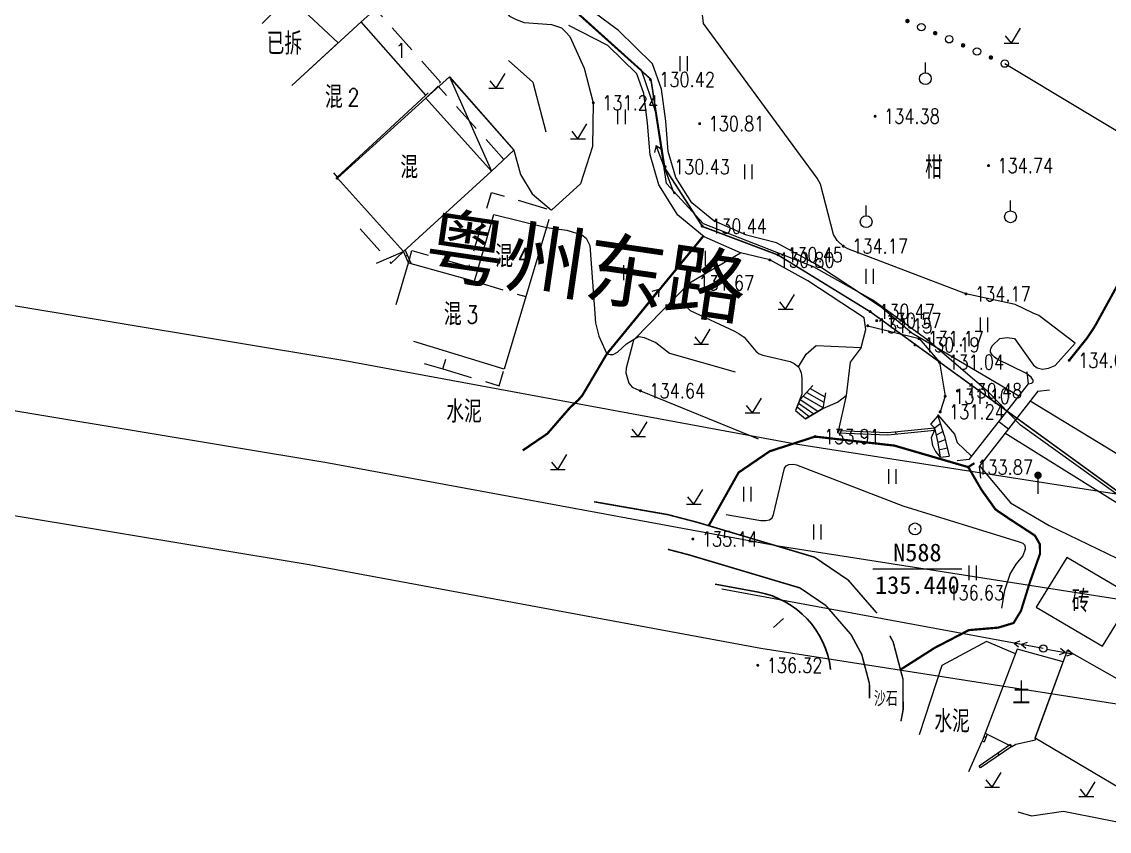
# Model space of a CAD drawing. Extents: x 529262 to 576451, y 2694391 to 2717535.
# Drawn here: x 564076.3 to 564149.8, y 2710538.8 to 2710593.5 of the extents above; entities that cross this region are included whole.
import ezdxf
from ezdxf.enums import TextEntityAlignment as Align
from ezdxf.xclip import XClip

# ---------------------------------------------------------------- set-up
doc = ezdxf.new("R2010")
doc.units = 0
doc.header["$XCLIPFRAME"] = 0
for name, pattern in [('CONTINOUS', [0]), ('X2', [10, 8, -2]), ('X3', [5, 4, -1]), ('X5', [3, 2, -1])]:
    doc.linetypes.add(name, pattern=pattern)
for name, color, linetype in [('a红线图', 1, 'Continuous'), ('DLDW', 8, 'Continuous'), ('DLSS', 4, 'Continuous'), ('DMTZ', 8, 'Continuous'), ('GCD', 8, 'Continuous'), ('GXYZ', 8, 'Continuous'), ('JMD', 8, 'Continuous'), ('KZD', 8, 'Continuous'), ('PP-COM', 7, 'Continuous'), ('RD-中线', 40, 'Continuous'), ('RD-红线', 7, 'Continuous'), ('RD-路名', 7, 'Continuous'), ('ZBTZ', 8, 'Continuous'), ('ZJ', 7, 'Continuous'), ('污水管径标注_W10-', 202, 'Continuous')]:
    doc.layers.add(name, color=color, linetype=linetype)
doc.layers.add('SXSS', color=5, linetype='Continuous', lineweight=0)
doc.layers.add('规划人行道', color=130, linetype='CONTINOUS', lineweight=30)
doc.styles.add('HZ', font='rs.shx', dxfattribs={"width": 0.8, "bigfont": 'hztxt.shx'})
doc.styles.add('等线体', font='simhei.ttf')
doc.styles.add('黑体', font='simhei.ttf')
doc.linetypes.add('10421', pattern='A,2,[150,AAA.SHX,S=0.5,R=0,X=0,Y=0.5],1e-11', length=2)
doc.linetypes.add('10422', pattern='A,0.75,[150,AAA.SHX,S=0.5,R=0,X=0,Y=0.5],1.5,[177,AAA.SHX,S=1,R=0,X=0,Y=0.4],0.75', length=3)
doc.linetypes.add('1161', pattern='A,0,[149,AAA.SHX,S=0.15,R=0,X=0,Y=0],-1.6', length=1.6)
doc.linetypes.add('732', pattern='A,9,-0.5,[162,AAA.SHX,S=1,R=0,X=0,Y=0],-0.5', length=10)

# ---------------------------------------------------------------- blocks, each defined once
blk = doc.blocks.new('A$C19FD0107')
at = {"layer": 'RD-中线', "color": 8, "linetype": 'Continuous', "flags": 128}
blk.add_lwpolyline([(-7111.178, 16211.495), (-7085.284, 16206.833), (-7058.569, 16201.098), (-7030.791, 16194.639), (-6901.042, 16173.084), (-6870.569, 16167.452), (-6839.633, 16162.615), (-6768.456, 16149.968, -0.009225), (-6763.026, 16148.899), (-6572.582, 16107.76)], format="xyb", dxfattribs=at)
at = {"layer": 'RD-红线', "color": 8, "linetype": 'Continuous', "flags": 128}
for points in [[(-6984.353, 16194.021), (-6979.385, 16193.195), (-6899.832, 16179.979), (-6869.392, 16174.353), (-6838.48, 16169.52), (-6796.156, 16161.999)], [(-6978.559, 16178.866), (-6902.251, 16166.19), (-6871.746, 16160.551), (-6840.786, 16155.71), (-6800.328, 16148.522)]]:
    blk.add_lwpolyline(points, dxfattribs=at)
blk = doc.blocks.new('GC200')
at = {"linetype": 'Continuous', "const_width": 0.2, "flags": 128}
blk.add_lwpolyline([(-0.1, 0, 1), (0.1, 0, 1)], format="xyb", close=True, dxfattribs=at)
blk = doc.blocks.new('gc121')
at = {"color": 8}
for p, q in [((-0.5, -1), (-0.5, 1)), ((0.5, -1), (0.5, 1))]:
    blk.add_line(p, q, dxfattribs=at)
blk = doc.blocks.new('gc086')
at = {"color": 8}
for p, q in [((0, 0), (7, 0)), ((7, 0), (6.18, 0.57)), ((7, 0), (6.18, -0.57))]:
    blk.add_line(p, q, dxfattribs=at)
blk = doc.blocks.new('gc013a')
at = {"linetype": 'Continuous'}
blk.add_line((0.5, 0), (4, 0), dxfattribs=at)
at = {"linetype": 'Continuous', "flags": 128}
for points in [[(2.31, -0.4), (3, 0), (2.31, 0.4)], [(3.31, -0.4), (4, 0), (3.31, 0.4)]]:
    blk.add_lwpolyline(points, dxfattribs=at)
blk = doc.blocks.new('gc170')
at = {"color": 8, "linetype": 'Continuous'}
blk.add_circle((0, 0), 0.5, dxfattribs=at)
blk = doc.blocks.new('gc123')
at = {"color": 8}
for p, q in [((0, 0), (1.2, 2)), ((-1, 0), (1, 0)), ((0, 0), (-0.8, 1))]:
    blk.add_line(p, q, dxfattribs=at)
blk = doc.blocks.new('gc165')
at = {"color": 8}
blk.add_line((0, 0), (0, 2), dxfattribs=at)
at = {"color": 8, "const_width": 0.5}
blk.add_lwpolyline([(-0.25, 2.5, 1), (0.25, 2.5, 1)], format="xyb", close=True, dxfattribs=at)
blk = doc.blocks.new('gc125')
at = {"color": 8}
blk.add_line((0, 0.8), (0, 2.2), dxfattribs=at)
blk.add_circle((0, 0), 0.8, dxfattribs=at)
blk = doc.blocks.new('gc117')
at = {"color": 8}
blk.add_circle((0, 0), 0.8, dxfattribs=at)
blk.add_point((0, 0), dxfattribs=at)

msp = doc.modelspace()

# ---------------------------------------------------------------- linework, layer by layer
at = {"layer": 'a红线图', "color": 8, "lineweight": 0}
msp.add_lwpolyline([(564099.605, 2710623.995), (564108.781, 2710598.575), (564114.403, 2710593.536), (564118.826, 2710589.572), (564119.764, 2710583.576), (564122.309, 2710579.625), (564127.415, 2710577.702), (564133.661, 2710573.861), (564150.68, 2710561.504), (564162.472, 2710554.357), (564174.675, 2710549.741), (564182.417, 2710547.975), (564186.55, 2710537.069), (564183.198, 2710522.558), (564177.972, 2710514.055), (564175.857, 2710509.606), (564176.809, 2710498.669), (564180.652, 2710483.38)], dxfattribs=at)
msp.add_lwpolyline([(564099.605, 2710623.995), (564108.781, 2710598.575), (564114.403, 2710593.536), (564118.826, 2710589.572), (564119.764, 2710583.576), (564122.309, 2710579.625), (564127.415, 2710577.702), (564133.661, 2710573.861), (564150.68, 2710561.504), (564162.472, 2710554.357), (564174.675, 2710549.741), (564182.417, 2710547.975), (564186.55, 2710537.069), (564183.198, 2710522.558), (564177.972, 2710514.055), (564175.857, 2710509.606), (564176.809, 2710498.669), (564180.652, 2710483.38)], dxfattribs=at)
at = {"layer": 'DLDW', "linetype": 'Continuous', "elevation": -529.15, "flags": 128}
msp.add_lwpolyline([(564146.945, 2710550.983), (564144.785, 2710545.081), (564154.447, 2710539.381), (564156.25, 2710545.728)], close=True, dxfattribs=at)
at = {"layer": 'DLSS', "linetype": 'Continuous'}
for p, q in [((564144.346, 2710569.006), (564144.251, 2710569.8)), ((564140.322, 2710563.9), (564144.346, 2710569.006)), ((564144.962, 2710568.502), (564140.994, 2710563.419)), ((564144.962, 2710568.502), (564145.756, 2710568.6)), ((564142.334, 2710566.453), (564142.978, 2710565.961)), ((564140.322, 2710563.9), (564139.527, 2710563.806)), ((564140.994, 2710563.419), (564141.091, 2710562.625))]:
    msp.add_line(p, q, dxfattribs=at)
at = {"layer": 'DLSS', "linetype": 'X3', "const_width": 0.15}
for points in [[(564147.088, 2710570.587), (564148.296, 2710572.097), (564148.829, 2710572.903), (564151.796, 2710578.302), (564152.441, 2710578.976), (564153.52, 2710579.568), (564154.419, 2710579.841), (564155.389, 2710579.931), (564156.801, 2710579.667), (564159.593, 2710578.999)], [(564122.736, 2710559.417), (564124.754, 2710563.01), (564126.862, 2710564.448), (564129.921, 2710565.435), (564135.271, 2710564.829), (564140.269, 2710563.374)]]:
    msp.add_lwpolyline(points, dxfattribs=at)
at = {"layer": 'DLSS', "linetype": 'X3', "const_width": 0.15, "elevation": 133.866, "flags": 128}
msp.add_lwpolyline([(564140.682, 2710563.642), (564140.269, 2710563.374), (564141.143, 2710561.869), (564142.107, 2710560.513), (564143.076, 2710559.857), (564144.765, 2710558.755), (564145.106, 2710558.159), (564145.112, 2710557.51), (564144.426, 2710555.589), (564143.828, 2710553.671), (564143.328, 2710552.846), (564142.293, 2710552.535), (564140.309, 2710552.366), (564138.004, 2710551.171), (564135.688, 2710549.695)], dxfattribs=at)
at = {"layer": 'DLSS', "linetype": 'Continuous', "const_width": 0.1, "elevation": 135.204, "flags": 128}
for points in [[(564114.998, 2710561.034), (564119.978, 2710560.165), (564121.982, 2710559.642), (564129.886, 2710557.288), (564132.157, 2710555.746), (564134.104, 2710553.502)], [(564134.967, 2710551.988), (564135.196, 2710551.562), (564135.858, 2710549.05), (564135.868, 2710546.991), (564135.72, 2710546.201)]]:
    msp.add_lwpolyline(points, dxfattribs=at)
at = {"layer": 'DLSS', "linetype": 'X2', "const_width": 0.1, "elevation": 135.204, "flags": 128}
msp.add_lwpolyline([(564119.978, 2710557.821), (564121.371, 2710557.457), (564128.902, 2710555.214), (564130.638, 2710554.036), (564132.348, 2710552.064), (564133.072, 2710550.723), (564133.591, 2710548.751), (564133.596, 2710547.768)], dxfattribs=at)
at = {"layer": 'DMTZ', "linetype": '10421', "flags": 128}
for points in [[(564106.987, 2710597.762), (564107.473, 2710596.617), (564109.019, 2710594.136), (564109.28, 2710593.84), (564109.726, 2710593.595), (564110.271, 2710593.393), (564112.107, 2710593.26), (564112.789, 2710593.044), (564113.094, 2710592.748), (564113.352, 2710592.462), (564114.315, 2710590.311), (564114.941, 2710587.978), (564114.886, 2710585.033), (564114.07, 2710582.517), (564112.14, 2710580.757)], [(564109.223, 2710590.84), (564110.863, 2710589.364), (564111.728, 2710586.021)], [(564121.441, 2710575.812), (564121.098, 2710575.284), (564121.005, 2710575.052), (564121.024, 2710574.677), (564121.165, 2710574.282), (564121.478, 2710573.948), (564124.478, 2710572.546), (564124.802, 2710572.367), (564125.132, 2710572.149), (564125.915, 2710571.208), (564126.141, 2710571.027), (564126.385, 2710570.929), (564126.682, 2710570.872), (564128.244, 2710570.497), (564128.501, 2710570.379), (564128.791, 2710570.138)], [(564137.995, 2710565.872), (564137.758, 2710565.352), (564137.847, 2710564.827), (564138.053, 2710564.424), (564138.368, 2710564.046)], [(564139.519, 2710565.026), (564140.492, 2710564.117)], [(564123.915, 2710560.178), (564126.267, 2710559.774), (564126.585, 2710559.763), (564126.848, 2710559.817), (564127.026, 2710559.958), (564127.118, 2710560.173), (564127.859, 2710563.295), (564127.977, 2710563.462), (564128.154, 2710563.562), (564128.458, 2710563.57), (564128.664, 2710563.521), (564135.844, 2710560.749), (564143.707, 2710558.338), (564143.96, 2710558.246), (564144.089, 2710558.098), (564144.111, 2710557.842), (564143.955, 2710557.392), (564143.484, 2710556.818), (564143.106, 2710556.18), (564142.71, 2710555.04), (564142.508, 2710553.84)], [(564141.023, 2710563.457), (564143.114, 2710560.954), (564145.738, 2710559.436), (564151.597, 2710556.599), (564154.686, 2710554.588), (564159.485, 2710550.693)], [(564127.79, 2710553.155), (564127.122, 2710552.547)]]:
    msp.add_lwpolyline(points, dxfattribs=at)
at = {"layer": 'DMTZ', "linetype": '10421'}
for points in [[(564144.346, 2710569.006), (564144.535, 2710569.039), (564144.583, 2710569.069), (564144.624, 2710569.102), (564144.648, 2710569.139), (564144.659, 2710569.171), (564144.655, 2710569.208), (564144.642, 2710569.248), (564144.609, 2710569.316), (564144.509, 2710569.455), (564144.157, 2710569.72), (564142.226, 2710570.655), (564142.039, 2710570.8), (564141.879, 2710570.956), (564141.771, 2710571.148), (564141.764, 2710571.27), (564141.782, 2710571.373), (564141.872, 2710571.563), (564142.409, 2710572.054), (564142.892, 2710572.127), (564143.379, 2710572.063), (564144.677, 2710570.271), (564144.917, 2710570.087), (564145.276, 2710569.988), (564145.687, 2710570.05), (564146.137, 2710570.236), (564147.478, 2710571.75), (564145.033, 2710573.605), (564144.659, 2710573.781), (564143.438, 2710574.347), (564140.114, 2710575.07), (564132.139, 2710578.111), (564131.826, 2710578.295), (564131.412, 2710578.685), (564131.176, 2710579.075), (564130.289, 2710582.486), (564130.055, 2710582.88), (564122.378, 2710593.343), (564122.283, 2710594.124)], [(564111.774, 2710579.56), (564113.156, 2710579.378), (564114.171, 2710579.057), (564114.453, 2710578.838), (564114.696, 2710578.337), (564114.998, 2710574.364)], [(564114.998, 2710574.364), (564115.092, 2710573.127), (564115.312, 2710572.219), (564115.859, 2710571.028)], [(564117.759, 2710572.071), (564117.661, 2710571.956), (564117.608, 2710571.773), (564117.152, 2710570.063), (564117.152, 2710570.063), (564117.131, 2710569.731), (564117.226, 2710569.418), (564117.338, 2710569.04), (564117.573, 2710568.778), (564117.82, 2710568.654), (564118.128, 2710568.529)], [(564117.759, 2710572.071), (564118.034, 2710572.207), (564118.37, 2710572.138), (564119.174, 2710571.796), (564120.084, 2710571.074), (564124.528, 2710569.811)], [(564159.212, 2710558.015), (564150.18, 2710564.343), (564144.442, 2710567.836)]]:
    msp.add_lwpolyline(points, dxfattribs=at)
at = {"layer": 'DMTZ', "linetype": '10422', "elevation": -529.727, "flags": 128}
msp.add_lwpolyline([(564105.197, 2710589.727), (564109.583, 2710584.785), (564110.035, 2710583.142), (564110.814, 2710581.832), (564112.119, 2710580.733)], dxfattribs=at)
at = {"layer": 'DMTZ', "linetype": '10422', "flags": 128}
for points in [[(564133.478, 2710572.925), (564136.94, 2710572.058), (564138.321, 2710570.466), (564138.71, 2710568.159), (564138.371, 2710567.107)], [(564118.128, 2710568.529), (564126.073, 2710565.274)], [(564138.216, 2710566.897), (564138.622, 2710566.441), (564139.341, 2710565.61), (564139.519, 2710565.026)]]:
    msp.add_lwpolyline(points, dxfattribs=at)
at = {"layer": 'DMTZ', "linetype": '10421', "elevation": 133.532, "flags": 128}
msp.add_lwpolyline([(564115.859, 2710571.028), (564116.074, 2710570.978), (564116.277, 2710570.984), (564116.565, 2710571.135), (564117.184, 2710571.694), (564117.759, 2710572.071)], dxfattribs=at)
at = {"layer": 'DMTZ', "linetype": '10422'}
for points in [[(564128.791, 2710570.138), (564129.321, 2710571.011), (564130.004, 2710571.594), (564133.027, 2710571.46), (564132.295, 2710570.472), (564132.018, 2710568.214), (564131.461, 2710565.689)], [(564128.791, 2710570.138), (564128.892, 2710569.957), (564128.978, 2710569.735), (564129.029, 2710569.415), (564129.029, 2710568.303), (564128.598, 2710567.204)], [(564129.276, 2710566.641), (564130.443, 2710567.336), (564131.445, 2710567.761), (564132.018, 2710568.214)]]:
    msp.add_lwpolyline(points, dxfattribs=at)
at = {"layer": 'GXYZ', "linetype": 'Continuous'}
msp.add_line((564145.335, 2710551.126), (564123.612, 2710555.139), dxfattribs=at)
at = {"layer": 'GXYZ', "linetype": '732', "flags": 128}
msp.add_lwpolyline([(564190.37, 2710463.143), (564190.386, 2710467.025), (564189.579, 2710469.156), (564186.731, 2710471.163), (564184.456, 2710473.027), (564183.021, 2710476.047), (564179.783, 2710485.702), (564177.782, 2710492.779), (564176.798, 2710499.513), (564176.175, 2710507.868), (564178.439, 2710515.777), (564181.881, 2710521.084), (564184.755, 2710529.967), (564185.933, 2710536.671), (564185.285, 2710541.14), (564182.402, 2710547.432), (564179.873, 2710548.785), (564175.559, 2710549.294), (564163.476, 2710554.198), (564153.663, 2710559.149), (564143.785, 2710566.215), (564141.644, 2710568.445), (564137.564, 2710571.934), (564133.83, 2710574.642), (564129.81, 2710576.899), (564122.388, 2710579.8), (564119.895, 2710582.521), (564119.15, 2710587.419), (564118.187, 2710590.186), (564114.103, 2710593.882), (564110.752, 2710595.123), (564107.191, 2710600.989), (564104.682, 2710610.577), (564101.404, 2710617.513), (564096.096, 2710628.709), (564091.879, 2710636.635), (564089.742, 2710644.659), (564089.613, 2710650.743), (564087.283, 2710661.114), (564087.154, 2710670.756), (564089.808, 2710677.939), (564094.734, 2710685.389), (564098.14, 2710689.247), (564157.276, 2710709.889), (564158.941, 2710722.677), (564170.731, 2710725.876), (564175.463, 2710734.571), (564177.426, 2710742.717), (564180.17, 2710760.422), (564179.078, 2710764.864), (564165.135, 2710778.121), (564158.076, 2710828.047), (564164.727, 2710856.572), (564174.244, 2710890.215), (564177.245, 2710909.001), (564177.375, 2710911.216)], dxfattribs=at)
at = {"layer": 'JMD', "linetype": 'Continuous'}
for p, q in [((564105.228, 2710589.744), (564108.066, 2710583.352)), ((564102.248, 2710577.632), (564102.385, 2710577.694)), ((564129.778, 2710568.881), (564128.92, 2710567.936)), ((564129.357, 2710568.417), (564130.518, 2710567.755, 155.37)), ((564129.592, 2710568.676), (564130.581, 2710568.112, 132.343)), ((564128.92, 2710567.936), (564128.598, 2710567.204)), ((564128.809, 2710567.685), (564129.833, 2710566.973, 132.343)), ((564128.92, 2710567.936), (564130.116, 2710567.142, 132.343)), ((564129.119, 2710568.155), (564130.453, 2710567.394, 178.519)), ((564128.598, 2710567.204), (564129.276, 2710566.641)), ((564128.701, 2710567.44), (564129.525, 2710566.79)), ((564138.629, 2710565.527, 132.656), (564138.216, 2710566.897)), ((564137.709, 2710566.297), (564137.98, 2710566.021)), ((564137.738, 2710566.268), (564138.231, 2710566.846)), ((564137.98, 2710566.019), (564138.388, 2710566.326)), ((564131.461, 2710565.689), (564131.467, 2710565.839)), ((564135.387, 2710565.608), (564135.372, 2710565.757)), ((564137.98, 2710566.021), (564138.208, 2710565.02)), ((564137.995, 2710565.872), (564137.98, 2710566.021)), ((564138.091, 2710565.531), (564138.551, 2710565.784)), ((564138.629, 2710565.527), (564138.967, 2710564.123)), ((564138.203, 2710565.04), (564138.7, 2710565.231)), ((564138.208, 2710565.02), (564138.368, 2710564.046)), ((564138.286, 2710564.541), (564138.834, 2710564.675)), ((564138.368, 2710564.046), (564138.967, 2710564.123)), ((564141.203, 2710544.874), (564141.342, 2710544.819)), ((564141.326, 2710545.188), (564141.465, 2710545.134)), ((564141.408, 2710545.398), (564141.547, 2710545.343)), ((564143.21, 2710544.514), (564143.124, 2710544.637)), ((564142.366, 2710543.931, -529.55), (564142.28, 2710544.055, -529.55)), ((564141.1, 2710543.057), (564141.014, 2710543.18))]:
    msp.add_line(p, q, dxfattribs=at)
at = {"layer": 'JMD', "linetype": 'X5', "flags": 128}
for points, elevation in [([(564099.257, 2710593.447), (564100.236, 2710594.312), (564104.616, 2710589.371), (564103.637, 2710588.506)], -525.22), ([(564097.646, 2710582.948), (564097.559, 2710582.874)], 135.219), ([(564106.917, 2710575.922), (564110.377, 2710574.888)], 135.165), ([(564103.517, 2710570.383), (564104.781, 2710570.006), (564105.131, 2710571.152)], 135.298), ([(564104.781, 2710570.006), (564108.594, 2710568.866), (564108.915, 2710569.996)], -526.777)]:
    msp.add_lwpolyline(points, dxfattribs=dict(at, elevation=elevation))
at = {"layer": 'JMD', "linetype": 'Continuous', "flags": 128}
for points, elevation in [([(564097.383, 2710583.242), (564097.646, 2710582.948), (564103.637, 2710588.506), (564099.257, 2710593.447), (564094.57, 2710589.139)], -525.22), ([(564101.626, 2710574.347), (564102.454, 2710577.177), (564106.917, 2710575.922), (564108.217, 2710580.432), (564111.774, 2710579.56), (564108.915, 2710569.996), (564102.812, 2710571.861)], 135.165), ([(564143.124, 2710544.637), (564141.014, 2710543.18)], -529.55), ([(564143.21, 2710544.514), (564141.1, 2710543.057)], -529.55)]:
    msp.add_lwpolyline(points, dxfattribs=dict(at, elevation=elevation))
for points in [[(564103.628, 2710588.296), (564105.228, 2710589.744), (564109.583, 2710584.785), (564108.066, 2710583.352)], [(564103.628, 2710588.296), (564097.673, 2710582.879), (564102.111, 2710577.935), (564108.066, 2710583.352)]]:
    msp.add_lwpolyline(points, close=True, dxfattribs=at)
at = {"layer": 'JMD', "linetype": 'X5', "flags": 128}
for points in [[(564103.628, 2710588.296), (564104.466, 2710589.094), (564108.904, 2710584.15), (564108.066, 2710583.352)], [(564097.673, 2710582.879), (564097.593, 2710582.803)], [(564102.454, 2710577.177), (564102.684, 2710577.997), (564106.552, 2710576.91), (564108.06, 2710581.929), (564112.119, 2710580.733), (564111.774, 2710579.56)], [(564099.187, 2710579.461), (564101.273, 2710577.137), (564102.111, 2710577.935)]]:
    msp.add_lwpolyline(points, dxfattribs=at)
at = {"layer": 'JMD', "linetype": 'Continuous'}
for points in [[(564102.454, 2710577.177), (564102.111, 2710577.935)], [(564102.642, 2710577.124), (564102.227, 2710578.041)], [(564101.626, 2710574.347), (564102.454, 2710577.177)], [(564131.461, 2710565.689), (564134.833, 2710565.552), (564137.995, 2710565.872)], [(564131.467, 2710565.839), (564134.828, 2710565.702), (564137.98, 2710566.021)], [(564141.408, 2710545.398), (564141.203, 2710544.874)], [(564141.547, 2710545.343), (564141.342, 2710544.819)]]:
    msp.add_lwpolyline(points, dxfattribs=at)
at = {"layer": 'JMD', "linetype": 'Continuous', "flags": 128}
for points in [[(564130.63, 2710568.389), (564130.538, 2710567.864)], [(564130.538, 2710567.864), (564130.443, 2710567.336)], [(564130.443, 2710567.336), (564129.276, 2710566.641)]]:
    msp.add_lwpolyline(points, dxfattribs=at)
at = {"layer": 'JMD', "linetype": 'Continuous'}
msp.add_lwpolyline([(564146.924, 2710557.263), (564144.848, 2710553.925), (564149.33, 2710551.289), (564151.406, 2710554.627)], close=True, dxfattribs=at)
at = {"layer": 'JMD', "linetype": 'Continuous', "elevation": 134.793, "flags": 128}
msp.add_lwpolyline([(564143.568, 2710551.068), (564141.408, 2710545.398), (564143.21, 2710544.514), (564143.48, 2710544.665), (564144.811, 2710544.963), (564144.785, 2710545.081), (564146.668, 2710550.226)], close=True, dxfattribs=at)
at = {"layer": 'KZD', "linetype": 'Continuous'}
msp.add_line((564133.832, 2710556.504), (564139.832, 2710556.504), dxfattribs=at)
at = {"layer": 'SXSS', "color": 8, "linetype": 'Continuous', "flags": 128}
for points, elevation in [([(564143.686, 2710568.169), (564136.464, 2710572.42), (564134.377, 2710574.186), (564130.075, 2710577.021), (564127.316, 2710578.526), (564125.284, 2710579.03), (564123.089, 2710580.001), (564121.588, 2710581.216), (564120.51, 2710582.94), (564119.997, 2710584.699), (564119.835, 2710586.732), (564119.558, 2710588.895), (564118.949, 2710590.611), (564116.652, 2710592.859), (564114.998, 2710594.087)], 131.544), ([(564114.998, 2710592.32), (564113.278, 2710593.208)], 131.544), ([(564133.027, 2710571.46), (564133.34, 2710572.663), (564133.229, 2710573.461), (564129.438, 2710575.96), (564126.864, 2710577.364), (564124.882, 2710577.855), (564122.439, 2710578.937), (564120.649, 2710580.385), (564119.371, 2710582.43), (564118.774, 2710584.475), (564118.604, 2710586.605), (564118.348, 2710588.607), (564117.879, 2710589.927), (564115.919, 2710591.844), (564114.998, 2710592.32)], 131.544), ([(564182.484, 2710546.222), (564182.106, 2710547.027), (564181.509, 2710547.689), (564180.564, 2710548.007), (564176.715, 2710548.509), (564175.489, 2710548.785), (564174.405, 2710549.137), (564167.668, 2710552.128), (564164.755, 2710553.194), (564161.426, 2710554.197), (564160.276, 2710554.633), (564159.634, 2710554.986), (564156.779, 2710556.904), (564142.744, 2710565.661)], -534.657)]:
    msp.add_lwpolyline(points, dxfattribs=dict(at, elevation=elevation))
at = {"layer": 'SXSS', "color": 8, "linetype": 'Continuous', "const_width": 0.15}
for points in [[(564114.998, 2710569.57), (564115.859, 2710571.028), (564122.38, 2710578.984)], [(564110.174, 2710564.501), (564111.838, 2710565.633), (564113.378, 2710567.404), (564113.919, 2710567.898), (564114.196, 2710568.211), (564114.998, 2710569.57)]]:
    msp.add_lwpolyline(points, dxfattribs=at)
at = {"layer": 'ZBTZ', "linetype": '1161', "flags": 128}
msp.add_lwpolyline([(564092.565, 2710593.343), (564094.385, 2710595.167), (564097.706, 2710592.022), (564094.57, 2710589.139)], dxfattribs=at)
at = {"layer": 'ZBTZ', "linetype": '1161'}
for points in [[(564142.733, 2710590.627), (564153.233, 2710584.334), (564158.048, 2710583.268), (564158.289, 2710577.919)], [(564100.287, 2710577.154), (564102.111, 2710577.935)], [(564143.452, 2710550.764), (564141.499, 2710551.591), (564138.48, 2710549.969), (564136.944, 2710545.297)], [(564140.316, 2710542.808), (564141.203, 2710544.874)], [(564143.612, 2710540.09), (564144.53, 2710539.812), (564146.691, 2710540.137), (564152.147, 2710539.06)]]:
    msp.add_lwpolyline(points, dxfattribs=at)
at = {"layer": 'ZBTZ', "linetype": '1161', "elevation": 133.532, "flags": 128}
msp.add_lwpolyline([(564117.759, 2710572.071), (564121.441, 2710575.812), (564124.882, 2710577.855)], dxfattribs=at)
at = {"layer": '污水管径标注_W10-', "color": 0, "const_width": 0.1}
msp.add_lwpolyline([(564150.68, 2710561.504), (564136.709, 2710571.648), (564133.661, 2710573.861), (564127.415, 2710577.702), (564122.309, 2710579.625), (564119.764, 2710583.576), (564118.826, 2710589.572), (564108.781, 2710598.575), (564107.276, 2710602.745), (564105.662, 2710607.216), (564099.605, 2710623.995)], dxfattribs=at)
at = {"layer": '规划人行道', "elevation": 6.518, "flags": 128}
msp.add_lwpolyline([(564123.169, 2710555.465), (564126.097, 2710554.924, -0.329639), (564130.968, 2710549.709, -0.329639)], format="xyb", dxfattribs=at)
msp.add_lwpolyline([(564123.169, 2710555.465), (564126.097, 2710554.924, -0.329639), (564130.968, 2710549.709, -0.329639)], format="xyb", dxfattribs=at)
msp.add_lwpolyline([(564123.169, 2710555.465), (564126.097, 2710554.924, -0.329639), (564130.968, 2710549.709, -0.329639)], format="xyb", dxfattribs=at)

# ---------------------------------------------------------------- block references
at = {"layer": 'GCD', "linetype": 'Continuous'}
ref = msp.add_blockref('GC200', (564118.79, 2710589.555, 130.42), dxfattribs=dict(at, xscale=0.5, yscale=0.5, zscale=0.5))
ref.add_attrib('height', '130.42', dxfattribs={"linetype": 'Continuous', "height": 1, "style": 'HZ', "width": 0.8}).set_placement((564119.39, 2710589.555, 130.42), align=Align.MIDDLE_LEFT)
ref = msp.add_blockref('GC200', (564114.941, 2710587.978, 131.238), dxfattribs=dict(at, xscale=0.5, yscale=0.5))
ref.add_attrib('height', '131.24', dxfattribs={"linetype": 'Continuous', "height": 1, "style": 'HZ', "width": 0.8}).set_placement((564115.541, 2710587.978, 131.238), align=Align.MIDDLE_LEFT)
ref = msp.add_blockref('GC200', (564133.976, 2710587.07, 134.38), dxfattribs=dict(at, xscale=0.5, yscale=0.5))
ref.add_attrib('height', '134.38', dxfattribs={"linetype": 'Continuous', "height": 1, "style": 'HZ', "width": 0.8}).set_placement((564134.576, 2710587.07, 134.38), align=Align.MIDDLE_LEFT)
ref = msp.add_blockref('GC200', (564122.126, 2710586.569, 130.811), dxfattribs=dict(at, xscale=0.5, yscale=0.5, zscale=0.5))
ref.add_attrib('height', '130.81', dxfattribs={"linetype": 'Continuous', "height": 1, "style": 'HZ', "width": 0.8}).set_placement((564122.726, 2710586.569, 130.811), align=Align.MIDDLE_LEFT)
ref = msp.add_blockref('GC200', (564119.79, 2710583.659, 130.43), dxfattribs=dict(at, xscale=0.5, yscale=0.5, zscale=0.5))
ref.add_attrib('height', '130.43', dxfattribs={"linetype": 'Continuous', "height": 1, "style": 'HZ', "width": 0.8}).set_placement((564120.39, 2710583.659, 130.43), align=Align.MIDDLE_LEFT)
ref = msp.add_blockref('GC200', (564141.636, 2710583.738, 134.737), dxfattribs=dict(at, xscale=0.5, yscale=0.5))
ref.add_attrib('height', '134.74', dxfattribs={"linetype": 'Continuous', "height": 1, "style": 'HZ', "width": 0.8}).set_placement((564142.236, 2710583.738, 134.737), align=Align.MIDDLE_LEFT)
ref = msp.add_blockref('GC200', (564122.291, 2710579.652, 130.44), dxfattribs=dict(at, xscale=0.5, yscale=0.5, zscale=0.5))
ref.add_attrib('height', '130.44', dxfattribs={"linetype": 'Continuous', "height": 1, "style": 'HZ', "width": 0.8}).set_placement((564122.891, 2710579.652, 130.44), align=Align.MIDDLE_LEFT)
ref = msp.add_blockref('GC200', (564131.826, 2710578.295, 134.166), dxfattribs=dict(at, xscale=0.5, yscale=0.5))
ref.add_attrib('height', '134.17', dxfattribs={"linetype": 'Continuous', "height": 1, "style": 'HZ', "width": 0.8}).set_placement((564132.426, 2710578.295, 134.166), align=Align.MIDDLE_LEFT)
ref = msp.add_blockref('GC200', (564127.423, 2710577.717, 130.45), dxfattribs=dict(at, xscale=0.5, yscale=0.5, zscale=0.5))
ref.add_attrib('height', '130.45', dxfattribs={"linetype": 'Continuous', "height": 1, "style": 'HZ', "width": 0.8}).set_placement((564128.023, 2710577.717, 130.45), align=Align.MIDDLE_LEFT)
ref = msp.add_blockref('GC200', (564126.864, 2710577.364, 130.796), dxfattribs=dict(at, xscale=0.5, yscale=0.5, zscale=0.5))
ref.add_attrib('height', '130.80', dxfattribs={"linetype": 'Continuous', "height": 1, "style": 'HZ', "width": 0.8}).set_placement((564127.464, 2710577.364, 130.796), align=Align.MIDDLE_LEFT)
ref = msp.add_blockref('GC200', (564121.441, 2710575.812, 131.672), dxfattribs=dict(at, xscale=0.5, yscale=0.5))
ref.add_attrib('height', '131.67', dxfattribs={"linetype": 'Continuous', "height": 1, "style": 'HZ', "width": 0.8}).set_placement((564122.041, 2710575.812, 131.672), align=Align.MIDDLE_LEFT)
ref = msp.add_blockref('GC200', (564140.114, 2710575.07, 134.166), dxfattribs=dict(at, xscale=0.5, yscale=0.5))
ref.add_attrib('height', '134.17', dxfattribs={"linetype": 'Continuous', "height": 1, "style": 'HZ', "width": 0.8}).set_placement((564140.714, 2710575.07, 134.166), align=Align.MIDDLE_LEFT)
ref = msp.add_blockref('GC200', (564133.637, 2710573.879, 130.47), dxfattribs=dict(at, xscale=0.5, yscale=0.5, zscale=0.5))
ref.add_attrib('height', '130.47', dxfattribs={"linetype": 'Continuous', "height": 1, "style": 'HZ', "width": 0.8}).set_placement((564134.237, 2710573.879, 130.47), align=Align.MIDDLE_LEFT)
at = {"layer": 'GCD', "color": 3, "linetype": 'Continuous'}
ref = msp.add_blockref('GC200', (564134.083, 2710573.264, 130.571), dxfattribs=dict(at, xscale=0.5, yscale=0.5, zscale=0.5))
ref.add_attrib('height', '130.57', dxfattribs={"linetype": 'Continuous', "height": 1, "style": 'HZ', "width": 0.8}).set_placement((564134.683, 2710573.264, 130.571), align=Align.MIDDLE_LEFT)
ref = msp.add_blockref('GC200', (564133.475, 2710572.921, 131.15), dxfattribs=dict(at, xscale=0.5, yscale=0.5, zscale=0.5))
ref.add_attrib('height', '131.15', dxfattribs={"linetype": 'Continuous', "height": 1, "style": 'HZ', "width": 0.8}).set_placement((564134.075, 2710572.921, 131.15), align=Align.MIDDLE_LEFT)
at = {"layer": 'GCD', "linetype": 'Continuous'}
ref = msp.add_blockref('GC200', (564136.668, 2710571.627, 130.19), dxfattribs=dict(at, xscale=0.5, yscale=0.5, zscale=0.5))
ref.add_attrib('height', '130.19', dxfattribs={"linetype": 'Continuous', "height": 1, "style": 'HZ', "width": 0.8}).set_placement((564137.268, 2710571.627, 130.19), align=Align.MIDDLE_LEFT)
at = {"layer": 'GCD', "color": 3, "linetype": 'Continuous'}
ref = msp.add_blockref('GC200', (564136.937, 2710572.054, 131.173), dxfattribs=dict(at, xscale=0.5, yscale=0.5, zscale=0.5))
ref.add_attrib('height', '131.17', dxfattribs={"linetype": 'Continuous', "height": 1, "style": 'HZ', "width": 0.8}).set_placement((564137.537, 2710572.054, 131.173), align=Align.MIDDLE_LEFT)
ref = msp.add_blockref('GC200', (564138.318, 2710570.462, 131.043), dxfattribs=dict(at, xscale=0.5, yscale=0.5, zscale=0.5))
ref.add_attrib('height', '131.04', dxfattribs={"linetype": 'Continuous', "height": 1, "style": 'HZ', "width": 0.8}).set_placement((564138.918, 2710570.462, 131.043), align=Align.MIDDLE_LEFT)
at = {"layer": 'GCD', "linetype": 'Continuous'}
ref = msp.add_blockref('GC200', (564147.088, 2710570.587, 134.035), dxfattribs=dict(at, xscale=0.5, yscale=0.5))
ref.add_attrib('height', '134.04', dxfattribs={"linetype": 'Continuous', "height": 1, "style": 'HZ', "width": 0.8}).set_placement((564147.688, 2710570.587, 134.035), align=Align.MIDDLE_LEFT)
ref = msp.add_blockref('GC200', (564118.128, 2710568.529, 134.635), dxfattribs=dict(at, xscale=0.5, yscale=0.5))
ref.add_attrib('height', '134.64', dxfattribs={"linetype": 'Continuous', "height": 1, "style": 'HZ', "width": 0.8}).set_placement((564118.728, 2710568.529, 134.635), align=Align.MIDDLE_LEFT)
at = {"layer": 'GCD', "color": 3, "linetype": 'Continuous'}
ref = msp.add_blockref('GC200', (564138.707, 2710568.155, 131.095), dxfattribs=dict(at, xscale=0.5, yscale=0.5, zscale=0.5))
ref.add_attrib('height', '131.10', dxfattribs={"linetype": 'Continuous', "height": 1, "style": 'HZ', "width": 0.8}).set_placement((564139.307, 2710568.155, 131.095), align=Align.MIDDLE_LEFT)
ref = msp.add_blockref('GC200', (564139.536, 2710568.522, 130.483), dxfattribs=dict(at, xscale=0.5, yscale=0.5, zscale=0.5))
ref.add_attrib('height', '130.48', dxfattribs={"linetype": 'Continuous', "height": 1, "style": 'HZ', "width": 0.8}).set_placement((564140.136, 2710568.522, 130.483), align=Align.MIDDLE_LEFT)
ref = msp.add_blockref('GC200', (564138.368, 2710567.103, 131.241), dxfattribs=dict(at, xscale=0.5, yscale=0.5, zscale=0.5))
ref.add_attrib('height', '131.24', dxfattribs={"linetype": 'Continuous', "height": 1, "style": 'HZ', "width": 0.8}).set_placement((564138.968, 2710567.103, 131.241), align=Align.MIDDLE_LEFT)
at = {"layer": 'GCD', "linetype": 'Continuous'}
ref = msp.add_blockref('GC200', (564129.921, 2710565.435, 133.91), dxfattribs=dict(at, xscale=0.5, yscale=0.5))
ref.add_attrib('height', '133.91', dxfattribs={"linetype": 'Continuous', "height": 1, "style": 'HZ', "width": 0.8}).set_placement((564130.521, 2710565.435, 133.91), align=Align.MIDDLE_LEFT)
ref = msp.add_blockref('GC200', (564140.269, 2710563.374, 133.87), dxfattribs=dict(at, xscale=0.5, yscale=0.5))
ref.add_attrib('height', '133.87', dxfattribs={"linetype": 'Continuous', "height": 1, "style": 'HZ', "width": 0.8}).set_placement((564140.869, 2710563.374, 133.87), align=Align.MIDDLE_LEFT)
ref = msp.add_blockref('GC200', (564121.668, 2710558.518, 135.141), dxfattribs=dict(at, xscale=0.5, yscale=0.5, zscale=0.5))
ref.add_attrib('height', '135.14', dxfattribs={"linetype": 'Continuous', "height": 1, "style": 'HZ', "width": 0.8}).set_placement((564122.268, 2710558.518, 135.141), align=Align.MIDDLE_LEFT)
at = {"layer": 'GCD', "color": 3, "linetype": 'Continuous'}
ref = msp.add_blockref('GC200', (564138.321, 2710554.885, 136.626), dxfattribs=dict(at, xscale=0.5, yscale=0.5, zscale=0.5))
ref.add_attrib('height', '136.63', dxfattribs={"linetype": 'Continuous', "height": 1, "style": 'HZ', "width": 0.8}).set_placement((564138.921, 2710554.885, 136.626), align=Align.MIDDLE_LEFT)
at = {"layer": 'GCD', "linetype": 'Continuous'}
ref = msp.add_blockref('GC200', (564126.048, 2710549.989, 136.322), dxfattribs=dict(at, xscale=0.5, yscale=0.5, zscale=0.5))
ref.add_attrib('height', '136.32', dxfattribs={"linetype": 'Continuous', "height": 1, "style": 'HZ', "width": 0.8}).set_placement((564126.648, 2710549.989, 136.322), align=Align.MIDDLE_LEFT)
at = {"layer": 'GXYZ', "linetype": 'Continuous'}
for xscale, yscale, zscale, rotation in [(0.5000000000787966, 0.5000000000787966, 0.5000000000787966, 169.5341500617887), (0.4999999999905011, 0.4999999999905011, 0.4999999999905011, 349.8549690110078)]:
    msp.add_blockref('gc013a', (564145.335, 2710551.126), dxfattribs=dict(at, xscale=xscale, yscale=yscale, zscale=zscale, rotation=rotation))
at = {"layer": 'GXYZ', "linetype": 'Continuous', "xscale": 0.5, "yscale": 0.5, "zscale": 0.5}
msp.add_blockref('gc170', (564145.335, 2710551.126), dxfattribs=at)
at = {"layer": 'JMD', "linetype": 'Continuous'}
for name, p, xscale, yscale, zscale, rotation in [('GC200', (564136.159, 2710593.503), 0.7499999999055379, 0.7499999999055379, 0.7499999999055379, 156.3708001011773), ('gc170', (564137.098, 2710593.092), 0.4999999999992401, 0.4999999999992401, 0.4999999999992401, 156.3708000848817), ('GC200', (564138.037, 2710592.681), 0.7499999999055379, 0.7499999999055379, 0.7499999999055379, 156.3708001011773), ('gc170', (564138.976, 2710592.27), 0.4999999999992401, 0.4999999999992401, 0.4999999999992401, 156.3708000848817), ('GC200', (564139.915, 2710591.86), 0.7499999999055379, 0.7499999999055379, 0.7499999999055379, 156.3708001011773), ('gc170', (564140.855, 2710591.449), 0.4999999999992401, 0.4999999999992401, 0.4999999999992401, 156.3708000848817), ('GC200', (564141.794, 2710591.038), 0.7499999999055379, 0.7499999999055379, 0.7499999999055379, 156.3708001011773), ('gc170', (564142.733, 2710590.627), 0.4999999999992401, 0.4999999999992401, 0.4999999999992401, 156.3708000848817)]:
    msp.add_blockref(name, p, dxfattribs=dict(at, xscale=xscale, yscale=yscale, zscale=zscale, rotation=rotation))
at = {"layer": 'KZD', "linetype": 'Continuous', "xscale": 0.5, "yscale": 0.5, "zscale": 0.5}
msp.add_blockref('gc117', (564136.671, 2710559.202, 135.44), dxfattribs=at)
at = {"layer": 'PP-COM'}
ref = msp.add_blockref('A$C19FD0107', (570997.993, 2694390.603), dxfattribs=at)
XClip(ref).set_block_clipping_path([(-9366.4383134884, 14428.6043910822), (-3328.4480743363, 17452.7484863754)])
at = {"layer": 'SXSS', "color": 8, "linetype": 'Continuous'}
for p, xscale, yscale, zscale, rotation in [((564120.419, 2710581.819), 0.4999999998586954, 0.4999999998586954, 0.4999999998586954, 110.4306856232292), ((564117.181, 2710572.636), 0.5000000001162876, 0.5000000001162876, 0.5000000001162876, 51.26639006645742)]:
    msp.add_blockref('gc086', p, dxfattribs=dict(at, xscale=xscale, yscale=yscale, zscale=zscale, rotation=rotation))
at = {"layer": 'ZBTZ', "linetype": 'Continuous', "xscale": 0.5, "yscale": 0.5}
for name, p in [('gc123', (564143.185, 2710592.009)), ('gc121', (564121.064, 2710590.622)), ('gc125', (564137.371, 2710589.611)), ('gc123', (564108.379, 2710588.961)), ('gc121', (564116.858, 2710587.034)), ('gc123', (564113.906, 2710585.556)), ('gc121', (564125.43, 2710583.314)), ('gc125', (564133.371, 2710579.947)), ('gc125', (564143.121, 2710580.28)), ('gc121', (564122.271, 2710577.475)), ('gc121', (564117.251, 2710576.505)), ('gc121', (564133.623, 2710576.262)), ('gc123', (564127.933, 2710574.033)), ('gc121', (564141.341, 2710572.986)), ('gc123', (564122.23, 2710571.68)), ('gc123', (564125.699, 2710567.042)), ('gc123', (564117.975, 2710565.435)), ('gc123', (564112.543, 2710563.217)), ('gc121', (564135.158, 2710562.738)), ('gc165', (564144.979, 2710561.573)), ('gc123', (564121.732, 2710560.864)), ('gc121', (564125.353, 2710561.545)), ('gc121', (564130.08, 2710558.992)), ('gc121', (564140.58, 2710556.232)), ('gc123', (564141.887, 2710541.758)), ('gc123', (564148.24, 2710541.118))]:
    msp.add_blockref(name, p, dxfattribs=at)

# ---------------------------------------------------------------- texts
at = {"layer": 'JMD', "linetype": 'Continuous', "style": 'HZ', "width": 0.8}
for s, p in [('混', (564098.014, 2710588.37)), ('混', (564103.106, 2710583.626)), ('混', (564109.517, 2710577.617)), ('混', (564106.045, 2710573.7)), ('砖', (564148.459, 2710554.325)), ('土', (564144.457, 2710548.083))]:
    msp.add_text(s, height=1.5, dxfattribs=at).set_placement(p, align=Align.MIDDLE_RIGHT)
for s, p in [('2', (564098.331, 2710588.346)), ('4', (564109.834, 2710577.593)), ('3', (564106.362, 2710573.676))]:
    msp.add_text(s, height=1.2, dxfattribs=at).set_placement(p, align=Align.MIDDLE_LEFT)
at = {"layer": 'KZD', "linetype": 'Continuous', "style": '等线体'}
for s, p in [('N588', (564136.832, 2710557.604)), ('135.440', (564136.832, 2710555.404))]:
    msp.add_text(s, height=1.2, dxfattribs=at).set_placement(p, align=Align.MIDDLE)
at = {"layer": 'RD-路名', "color": 7, "style": '黑体'}
msp.add_text('粤州东路', height=4, rotation=351.67213, dxfattribs=at).set_placement((564114.477, 2710577.04), align=Align.MIDDLE)
at = {"layer": 'ZJ', "color": 8, "linetype": 'Continuous', "style": 'HZ', "width": 0.8}
for s, height, p in [('已拆', 1.5, (564094.076, 2710592.058)), ('1', 1, (564101.954, 2710591.514)), ('柑', 1.5, (564137.949, 2710583.68)), ('水泥', 1.5, (564106.209, 2710567.201)), ('沙石', 1, (564134.7, 2710547.776)), ('水泥', 1.5, (564139.174, 2710546.286))]:
    msp.add_text(s, height=height, dxfattribs=at).set_placement(p, align=Align.MIDDLE)

doc.saveas('drawing.dxf')
